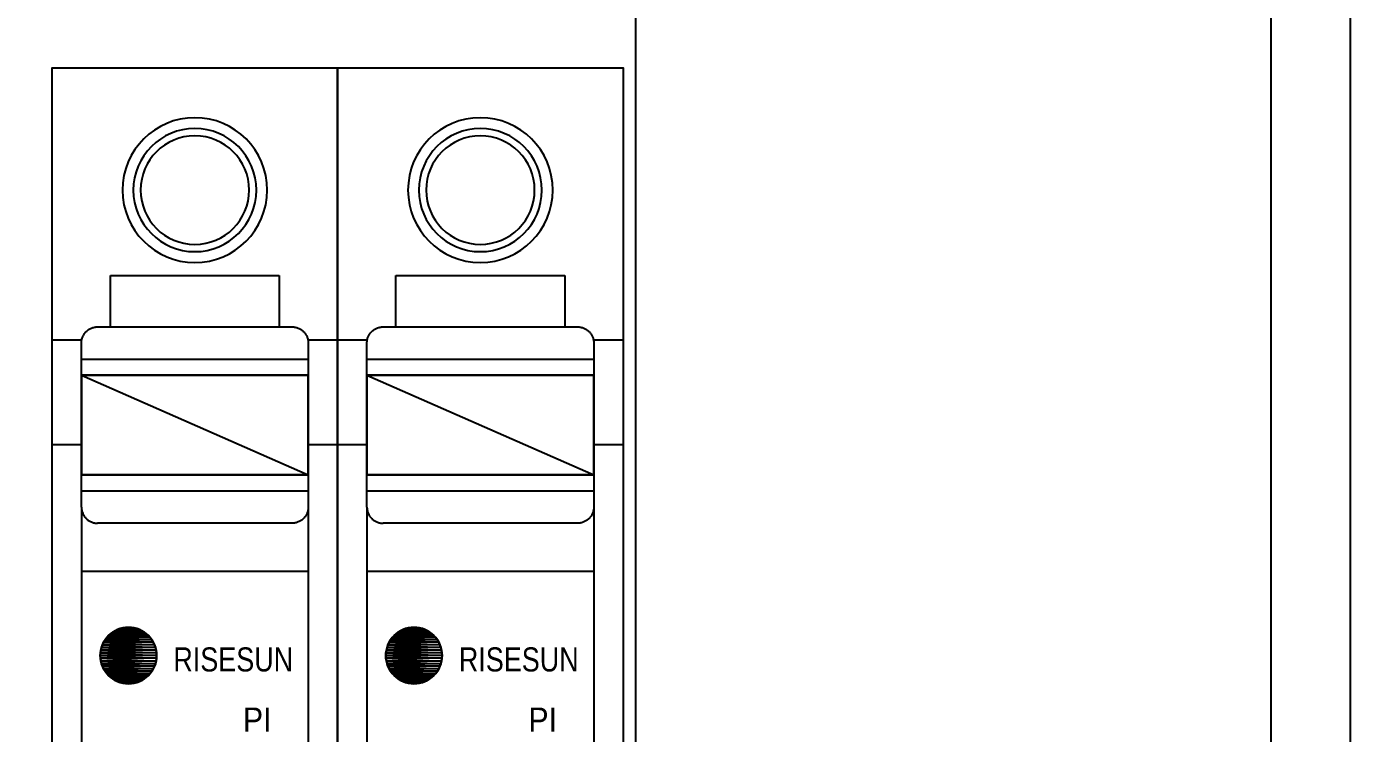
# Model space of a CAD drawing. Header units: millimetres. Extents: x -208796 to -83323, y 30910 to 103951.
# Drawn here: x -100037.1 to -99953.8, y 39873.2 to 39917.7 of the extents above; entities that cross this region are included whole.
import ezdxf

# ---------------------------------------------------------------- set-up
doc = ezdxf.new("R2010")
doc.units = ezdxf.units.MM
doc.header["$LTSCALE"] = 3
doc.linetypes.add('NEW_LINE159', pattern=[0.7, 0.5, -0.2])
doc.layers.add('@.VISIBLE', color=7, linetype='Continuous')
doc.layers.add('DUT', color=7, linetype='Continuous')
doc.styles.add('Arial', font='arial.ttf')

# ---------------------------------------------------------------- blocks, each defined once
blk = doc.blocks.new('*U127')
for points in [[(-8.986, 0), (-8.986, 79.4816), (8.986, 79.4816), (8.986, 0), (-8.986, 0)], [(4.5563, 71.7865), (4.5563, 71.7865), (4.5327, 72.2525), (4.4637, 72.7049), (4.3513, 73.1416), (4.1982, 73.5601), (4.0062, 73.9585), (3.778, 74.3341), (3.5156, 74.6849), (3.2217, 75.0084), (2.898, 75.3026), (2.5473, 75.5649), (2.1716, 75.7931), (1.7734, 75.9849), (1.3547, 76.1382), (0.9182, 76.2504), (0.4657, 76.3194), (0, 76.3428), (0, 76.3428), (-0.466, 76.3194), (-0.9184, 76.2504), (-1.3551, 76.1382), (-1.7736, 75.9849), (-2.172, 75.7931), (-2.5476, 75.5649), (-2.8984, 75.3026), (-3.2218, 75.0084), (-3.516, 74.685), (-3.7783, 74.3342), (-4.0065, 73.9586), (-4.1983, 73.5602), (-4.3516, 73.1417), (-4.4638, 72.705), (-4.5329, 72.2526), (-4.5563, 71.7866), (-4.5563, 71.7866), (-4.5329, 71.3209), (-4.4639, 70.8684), (-4.3517, 70.4319), (-4.1984, 70.0132), (-4.0066, 69.615), (-3.7784, 69.2393), (-3.5161, 68.8886), (-3.2219, 68.5649), (-2.8984, 68.271), (-2.5476, 68.0086), (-2.172, 67.7804), (-1.7736, 67.5884), (-1.3551, 67.4353), (-0.9184, 67.3229), (-0.466, 67.2539), (0, 67.2303), (0, 67.2303), (0.4657, 67.2539), (0.9181, 67.3229), (1.3547, 67.4353), (1.7734, 67.5884), (2.1716, 67.7804), (2.5473, 68.0086), (2.898, 68.2709), (3.2217, 68.5648), (3.5156, 68.8885), (3.778, 69.2392), (4.0062, 69.6149), (4.1982, 70.0131), (4.3513, 70.4318), (4.4637, 70.8683), (4.5327, 71.3208), (4.5563, 71.7865)], [(3.8728, 71.7865), (3.8728, 71.7865), (3.8527, 72.1826), (3.7941, 72.5671), (3.6986, 72.9383), (3.5684, 73.2941), (3.4052, 73.6328), (3.2113, 73.952), (2.9883, 74.2502), (2.7384, 74.5251), (2.4633, 74.7751), (2.1651, 74.998), (1.8458, 75.1921), (1.5074, 75.3551), (1.1515, 75.4854), (0.7804, 75.5808), (0.3958, 75.6395), (0, 75.6594), (0, 75.6594), (-0.3961, 75.6395), (-0.7806, 75.5808), (-1.1518, 75.4854), (-1.5076, 75.3551), (-1.8463, 75.1921), (-2.1655, 74.998), (-2.4637, 74.7751), (-2.7386, 74.5251), (-2.9886, 74.2502), (-3.2115, 73.952), (-3.4056, 73.6328), (-3.5686, 73.2941), (-3.6989, 72.9383), (-3.7943, 72.5671), (-3.8529, 72.1826), (-3.8728, 71.7865), (-3.8728, 71.7865), (-3.8529, 71.3907), (-3.7943, 71.0061), (-3.6989, 70.635), (-3.5686, 70.2791), (-3.4056, 69.9407), (-3.2115, 69.6214), (-2.9886, 69.3232), (-2.7386, 69.0481), (-2.4637, 68.7982), (-2.1655, 68.5752), (-1.8463, 68.3813), (-1.5076, 68.2181), (-1.1518, 68.0879), (-0.7806, 67.9924), (-0.3961, 67.9338), (0, 67.9137), (0, 67.9137), (0.3958, 67.9338), (0.7804, 67.9924), (1.1515, 68.0879), (1.5074, 68.2181), (1.8458, 68.3813), (2.1651, 68.5752), (2.4633, 68.7982), (2.7384, 69.0481), (2.9883, 69.3232), (3.2113, 69.6214), (3.4052, 69.9407), (3.5684, 70.2791), (3.6986, 70.635), (3.7941, 71.0061), (3.8527, 71.3907), (3.8728, 71.7865)], [(3.4172, 71.7865), (3.4172, 71.7865), (3.3995, 72.1361), (3.3476, 72.4754), (3.2633, 72.8029), (3.1486, 73.1168), (3.0046, 73.4156), (2.8335, 73.6973), (2.6368, 73.9604), (2.4163, 74.2029), (2.1736, 74.4236), (1.9105, 74.6202), (1.6286, 74.7914), (1.33, 74.9352), (1.016, 75.0502), (0.6886, 75.1343), (0.3493, 75.1862), (0, 75.2037), (0, 75.2037), (-0.3496, 75.1862), (-0.6889, 75.1343), (-1.0164, 75.0502), (-1.3303, 74.9352), (-1.6291, 74.7914), (-1.9108, 74.6202), (-2.1739, 74.4236), (-2.4164, 74.2029), (-2.6371, 73.9604), (-2.8337, 73.6973), (-3.0049, 73.4156), (-3.1487, 73.1168), (-3.2637, 72.8029), (-3.3478, 72.4754), (-3.3997, 72.1361), (-3.4172, 71.7865), (-3.4172, 71.7865), (-3.3997, 71.4372), (-3.3478, 71.0979), (-3.2637, 70.7705), (-3.1487, 70.4565), (-3.0049, 70.1579), (-2.8337, 69.8761), (-2.6371, 69.613), (-2.4164, 69.3703), (-2.1739, 69.1498), (-1.9108, 68.9531), (-1.6291, 68.782), (-1.3303, 68.638), (-1.0164, 68.5233), (-0.6889, 68.439), (-0.3496, 68.3871), (0, 68.3694), (0, 68.3694), (0.3493, 68.3871), (0.6886, 68.439), (1.016, 68.5233), (1.33, 68.638), (1.6286, 68.782), (1.9105, 68.9531), (2.1736, 69.1498), (2.4163, 69.3703), (2.6368, 69.613), (2.8335, 69.8761), (3.0046, 70.1579), (3.1486, 70.4565), (3.2633, 70.7705), (3.3476, 71.0979), (3.3995, 71.4372), (3.4172, 71.7865)], [(-5.3156, 63.1802), (-5.3156, 66.4202)], [(-5.3156, 66.4202), (5.3157, 66.4202)], [(5.3157, 66.4202), (5.3157, 63.1802)], [(-7.1381, 60.1427), (-7.1381, 62.1677), (-7.1381, 62.1677), (-7.1369, 62.2181), (-7.1333, 62.268), (-7.1273, 62.3175), (-7.1186, 62.3663), (-7.1078, 62.4148), (-7.0945, 62.4624), (-7.079, 62.5093), (-7.0611, 62.5553), (-7.0412, 62.6006), (-7.019, 62.6447), (-6.9947, 62.6879), (-6.9681, 62.7296), (-6.9397, 62.7703), (-6.909, 62.8096), (-6.8764, 62.8475), (-6.8416, 62.8837), (-6.8416, 62.8837), (-6.8054, 62.9185), (-6.7675, 62.9511), (-6.7282, 62.9818), (-6.6875, 63.0102), (-6.6458, 63.0368), (-6.6026, 63.0611), (-6.5585, 63.0833), (-6.5132, 63.1032), (-6.4672, 63.1211), (-6.4203, 63.1366), (-6.3727, 63.1499), (-6.3242, 63.1607), (-6.2754, 63.1694), (-6.2259, 63.1754), (-6.176, 63.179), (-6.1256, 63.1802), (-5.3156, 63.1802), (5.3157, 63.1802), (6.1257, 63.1802), (6.1257, 63.1802), (6.1758, 63.179), (6.2257, 63.1754), (6.2751, 63.1694), (6.324, 63.1607), (6.3722, 63.1499), (6.4199, 63.1366), (6.4668, 63.1211), (6.513, 63.1032), (6.5581, 63.0833), (6.6022, 63.0611), (6.6452, 63.0368), (6.6872, 63.0102), (6.7277, 62.9818), (6.7672, 62.9511), (6.8051, 62.9185), (6.8416, 62.8837), (6.8416, 62.8837), (6.8761, 62.8475), (6.9087, 62.8096), (6.9392, 62.7703), (6.9679, 62.7296), (6.9943, 62.6879), (7.0187, 62.6447), (7.0409, 62.6006), (7.061, 62.5553), (7.0787, 62.5093), (7.0943, 62.4624), (7.1075, 62.4148), (7.1185, 62.3663), (7.1269, 62.3175), (7.1332, 62.268), (7.1368, 62.2181), (7.1382, 62.1677), (7.1382, 60.1427)], [(-8.986, 62.3702), (-7.1177, 62.3702)], [(7.1177, 62.3702), (8.986, 62.3702)], [(-7.1381, 61.1552), (7.1382, 61.1552)], [(-7.1381, 60.1427), (7.1382, 60.1427)], [(-7.1381, 53.8652), (-7.1381, 60.1427)], [(7.1382, 60.1427), (7.1382, 53.8652)], [(-8.986, 55.789), (-7.1177, 55.789)], [(7.1177, 55.789), (8.986, 55.789)], [(-7.1381, 51.8402), (-7.1381, 53.8652)], [(7.1382, 53.8652), (-7.1381, 53.8652)], [(7.1382, 53.8652), (7.1382, 51.8402), (7.1382, 51.8402), (7.1368, 51.7901), (7.1332, 51.7402), (7.1269, 51.6908), (7.1185, 51.6419), (7.1075, 51.5937), (7.0943, 51.546), (7.0787, 51.4991), (7.061, 51.4528), (7.0409, 51.4077), (7.0187, 51.3636), (6.9943, 51.3206), (6.9679, 51.2786), (6.9392, 51.2381), (6.9087, 51.1986), (6.8761, 51.1607), (6.8416, 51.1242), (6.8416, 51.1242), (6.8051, 51.0897), (6.7672, 51.0571), (6.7277, 51.0266), (6.6872, 50.9979), (6.6452, 50.9715), (6.6022, 50.9471), (6.5581, 50.9249), (6.513, 50.9048), (6.4668, 50.8871), (6.4199, 50.8716), (6.3722, 50.8584), (6.324, 50.8474), (6.2751, 50.839), (6.2257, 50.8327), (6.1758, 50.8291), (6.1257, 50.8277), (-6.1256, 50.8277)], [(7.1382, 52.8527), (-7.1381, 52.8527)], [(-7.1381, 51.8402), (-7.1381, 51.8402), (-7.1369, 51.7901), (-7.1333, 51.7402), (-7.1273, 51.6908), (-7.1186, 51.6419), (-7.1078, 51.5937), (-7.0945, 51.546), (-7.079, 51.4991), (-7.0611, 51.4528), (-7.0412, 51.4077), (-7.019, 51.3636), (-6.9947, 51.3206), (-6.9681, 51.2786), (-6.9397, 51.2381), (-6.909, 51.1986), (-6.8764, 51.1607), (-6.8416, 51.1242), (-6.8416, 51.1242), (-6.8054, 51.0897), (-6.7675, 51.0571), (-6.7282, 51.0266), (-6.6875, 50.9979), (-6.6458, 50.9715), (-6.6026, 50.9471), (-6.5585, 50.9249), (-6.5132, 50.9048), (-6.4672, 50.8871), (-6.4203, 50.8716), (-6.3727, 50.8584), (-6.3242, 50.8474), (-6.2754, 50.839), (-6.2259, 50.8327), (-6.176, 50.8291), (-6.1256, 50.8277)], [(-7.1381, 51.8402), (-7.1381, 20.4526)], [(7.1382, 51.8402), (7.1382, 20.4526)], [(7.1382, 47.7902), (-7.1381, 47.7902)]]:
    blk.add_lwpolyline(points)
at = {"color": 144}
for points in [[(-7.1381, 60.1427), (7.1382, 60.1427)], [(-7.1381, 60.1427), (-7.1381, 60.1427)], [(-7.1381, 60.1427), (7.1382, 53.8652)], [(7.1382, 53.8652), (-7.1381, 53.8652), (-7.1381, 60.1427)], [(-7.1381, 60.1427), (7.1382, 53.8652)], [(7.1382, 53.8652), (7.1382, 60.1427), (-7.1381, 60.1427)], [(-7.1381, 60.1427), (7.1382, 60.1427)], [(-7.1381, 60.1427), (-7.1381, 53.8652)], [(7.1382, 60.1427), (7.1382, 53.8652)], [(-7.1381, 53.8652), (7.1382, 53.8652)], [(-7.1381, 53.8652), (-7.1381, 53.8652)], [(-7.1381, 53.8652), (7.1382, 53.8652)]]:
    blk.add_lwpolyline(points, dxfattribs=at)
at = {"color": 251, "linetype": 'NEW_LINE159'}
blk.add_lwpolyline([(-2.4074, 42.502), (-2.4074, 42.502), (-2.4166, 42.6833), (-2.4435, 42.8593), (-2.4872, 43.0291), (-2.5467, 43.1918), (-2.6215, 43.3468), (-2.7102, 43.4929), (-2.8123, 43.6293), (-2.9265, 43.755), (-3.0524, 43.8695), (-3.1888, 43.9714), (-3.3349, 44.0603), (-3.4897, 44.1348), (-3.6526, 44.1944), (-3.8223, 44.238), (-3.9983, 44.2649), (-4.1793, 44.2739), (-4.1793, 44.2739), (-4.3606, 44.2649), (-4.5366, 44.238), (-4.7064, 44.1944), (-4.8691, 44.1348), (-5.0241, 44.0603), (-5.1701, 43.9714), (-5.3065, 43.8695), (-5.4322, 43.755), (-5.5467, 43.6293), (-5.6486, 43.4929), (-5.7375, 43.3468), (-5.812, 43.1918), (-5.8716, 43.0291), (-5.9152, 42.8593), (-5.9421, 42.6833), (-5.9511, 42.502), (-5.9511, 42.502), (-5.9422, 42.321), (-5.9153, 42.145), (-5.8717, 41.9753), (-5.8121, 41.8124), (-5.7376, 41.6576), (-5.6487, 41.5115), (-5.5468, 41.3751), (-5.4323, 41.2492), (-5.3066, 41.135), (-5.1702, 41.0329), (-5.0241, 40.9442), (-4.8691, 40.8694), (-4.7064, 40.8099), (-4.5366, 40.7662), (-4.3606, 40.7393), (-4.1793, 40.7301), (-4.1793, 40.7301), (-3.9983, 40.7393), (-3.8223, 40.7662), (-3.6526, 40.8099), (-3.4897, 40.8694), (-3.3349, 40.9442), (-3.1888, 41.0329), (-3.0524, 41.135), (-2.9265, 41.2492), (-2.8123, 41.3751), (-2.7102, 41.5115), (-2.6215, 41.6576), (-2.5467, 41.8124), (-2.4872, 41.9753), (-2.4435, 42.145), (-2.4166, 42.321), (-2.4074, 42.502)], dxfattribs=at)
at = {"color": 251}
for points in [[(-3.5012, 44.139), (-4.8573, 44.139), (-4.6936, 44.1975)], [(-4.6936, 44.1975), (-4.8573, 44.139)], [(-3.6649, 44.1975), (-4.6936, 44.1975), (-4.5249, 44.2398)], [(-4.5249, 44.2398), (-4.6936, 44.1975)], [(-4.6936, 44.1975), (-3.5012, 44.139)], [(-4.6936, 44.1975), (-3.5012, 44.139)], [(-3.5012, 44.139), (-3.6649, 44.1975), (-4.6936, 44.1975)], [(-3.8336, 44.2398), (-4.5249, 44.2398), (-4.3529, 44.2653)], [(-4.3529, 44.2653), (-4.5249, 44.2398)], [(-4.5249, 44.2398), (-3.6649, 44.1975)], [(-4.5249, 44.2398), (-3.6649, 44.1975)], [(-3.6649, 44.1975), (-3.8336, 44.2398), (-4.5249, 44.2398)], [(-4.0056, 44.2653), (-4.3529, 44.2653), (-4.1793, 44.2739)], [(-4.1793, 44.2739), (-4.3529, 44.2653)], [(-4.3529, 44.2653), (-3.8336, 44.2398)], [(-4.3529, 44.2653), (-3.8336, 44.2398)], [(-3.8336, 44.2398), (-4.0056, 44.2653), (-4.3529, 44.2653)], [(-4.1793, 44.2739), (-4.0056, 44.2653)], [(-4.0056, 44.2653), (-4.1793, 44.2739)], [(-4.0056, 44.2653), (-3.8336, 44.2398)], [(-3.8336, 44.2398), (-3.6649, 44.1975)], [(-3.6649, 44.1975), (-3.5012, 44.139)], [(-2.6166, 43.3372), (-5.7419, 43.3372), (-5.6525, 43.4864)], [(-5.6525, 43.4864), (-5.7419, 43.3372)], [(-2.706, 43.4864), (-5.6525, 43.4864), (-5.5489, 43.6261)], [(-5.5489, 43.6261), (-5.6525, 43.4864)], [(-5.6525, 43.4864), (-2.6166, 43.3372)], [(-5.6525, 43.4864), (-2.6166, 43.3372)], [(-2.6166, 43.3372), (-2.706, 43.4864), (-5.6525, 43.4864)], [(-2.8096, 43.6261), (-5.5489, 43.6261), (-5.4322, 43.7549)], [(-5.4322, 43.7549), (-5.5489, 43.6261)], [(-5.5489, 43.6261), (-2.706, 43.4864)], [(-5.5489, 43.6261), (-2.706, 43.4864)], [(-2.706, 43.4864), (-2.8096, 43.6261), (-5.5489, 43.6261)], [(-2.9264, 43.7549), (-5.4322, 43.7549), (-5.3033, 43.8716)], [(-5.3033, 43.8716), (-5.4322, 43.7549)], [(-5.4322, 43.7549), (-2.8096, 43.6261)], [(-5.4322, 43.7549), (-2.8096, 43.6261)], [(-2.8096, 43.6261), (-2.9264, 43.7549), (-5.4322, 43.7549)], [(-3.0552, 43.8716), (-5.3033, 43.8716), (-5.1637, 43.9753)], [(-5.1637, 43.9753), (-5.3033, 43.8716)], [(-5.3033, 43.8716), (-2.9264, 43.7549)], [(-5.3033, 43.8716), (-2.9264, 43.7549)], [(-2.9264, 43.7549), (-3.0552, 43.8716), (-5.3033, 43.8716)], [(-3.1948, 43.9753), (-5.1637, 43.9753), (-5.0145, 44.0646)], [(-5.0145, 44.0646), (-5.1637, 43.9753)], [(-5.1637, 43.9753), (-3.0552, 43.8716)], [(-5.1637, 43.9753), (-3.0552, 43.8716)], [(-3.0552, 43.8716), (-3.1948, 43.9753), (-5.1637, 43.9753)], [(-3.344, 44.0646), (-5.0145, 44.0646), (-4.8573, 44.139)], [(-4.8573, 44.139), (-5.0145, 44.0646)], [(-5.0145, 44.0646), (-3.1948, 43.9753)], [(-5.0145, 44.0646), (-3.1948, 43.9753)], [(-3.1948, 43.9753), (-3.344, 44.0646), (-5.0145, 44.0646)], [(-4.8573, 44.139), (-3.344, 44.0646)], [(-4.8573, 44.139), (-3.344, 44.0646)], [(-3.344, 44.0646), (-3.5012, 44.139), (-4.8573, 44.139)], [(-3.5012, 44.139), (-3.344, 44.0646)], [(-3.344, 44.0646), (-3.1948, 43.9753)], [(-3.1948, 43.9753), (-3.0552, 43.8716)], [(-3.0552, 43.8716), (-2.9264, 43.7549)], [(-2.9264, 43.7549), (-2.8096, 43.6261)], [(-2.8096, 43.6261), (-2.706, 43.4864)], [(-2.706, 43.4864), (-2.6166, 43.3372)], [(-2.4074, 42.502), (-5.9511, 42.502), (-5.9426, 42.6756)], [(-5.9426, 42.6756), (-5.9511, 42.502)], [(-2.4159, 42.6756), (-5.9426, 42.6756), (-5.9171, 42.8476)], [(-5.9171, 42.8476), (-5.9426, 42.6756)], [(-5.9426, 42.6756), (-2.4074, 42.502)], [(-5.9426, 42.6756), (-2.4074, 42.502)], [(-2.4074, 42.502), (-2.4159, 42.6756), (-5.9426, 42.6756)], [(-2.4414, 42.8476), (-5.9171, 42.8476), (-5.8748, 43.0163)], [(-5.8748, 43.0163), (-5.9171, 42.8476)], [(-5.9171, 42.8476), (-2.4159, 42.6756)], [(-5.9171, 42.8476), (-2.4159, 42.6756)], [(-2.4159, 42.6756), (-2.4414, 42.8476), (-5.9171, 42.8476)], [(-2.4837, 43.0163), (-5.8748, 43.0163), (-5.8163, 43.1801)], [(-5.8163, 43.1801), (-5.8748, 43.0163)], [(-5.8748, 43.0163), (-2.4414, 42.8476)], [(-5.8748, 43.0163), (-2.4414, 42.8476)], [(-2.4414, 42.8476), (-2.4837, 43.0163), (-5.8748, 43.0163)], [(-2.5423, 43.1801), (-5.8163, 43.1801), (-5.7419, 43.3372)], [(-5.7419, 43.3372), (-5.8163, 43.1801)], [(-5.8163, 43.1801), (-2.4837, 43.0163)], [(-5.8163, 43.1801), (-2.4837, 43.0163)], [(-2.4837, 43.0163), (-2.5423, 43.1801), (-5.8163, 43.1801)], [(-5.7419, 43.3372), (-2.5423, 43.1801)], [(-5.7419, 43.3372), (-2.5423, 43.1801)], [(-2.5423, 43.1801), (-2.6166, 43.3372), (-5.7419, 43.3372)], [(-2.6166, 43.3372), (-2.5423, 43.1801)], [(-2.5423, 43.1801), (-2.4837, 43.0163)], [(-2.4837, 43.0163), (-2.4414, 42.8476)], [(-2.4414, 42.8476), (-2.4159, 42.6756)], [(-2.4159, 42.6756), (-2.4074, 42.502)], [(-5.9511, 42.502), (-2.4159, 42.3283)], [(-2.4159, 42.3283), (-5.9426, 42.3283), (-5.9511, 42.502)], [(-5.9511, 42.502), (-2.4159, 42.3283)], [(-2.4159, 42.3283), (-2.4074, 42.502), (-5.9511, 42.502)], [(-5.9511, 42.502), (-5.9426, 42.3283)], [(-5.9426, 42.3283), (-2.4414, 42.1563)], [(-2.4414, 42.1563), (-5.9171, 42.1563), (-5.9426, 42.3283)], [(-5.9426, 42.3283), (-2.4414, 42.1563)], [(-2.4414, 42.1563), (-2.4159, 42.3283), (-5.9426, 42.3283)], [(-5.9426, 42.3283), (-5.9171, 42.1563)], [(-5.9171, 42.1563), (-2.4837, 41.9876)], [(-2.4837, 41.9876), (-5.8748, 41.9876), (-5.9171, 42.1563)], [(-5.9171, 42.1563), (-2.4837, 41.9876)], [(-2.4837, 41.9876), (-2.4414, 42.1563), (-5.9171, 42.1563)], [(-5.9171, 42.1563), (-5.8748, 41.9876)], [(-5.8748, 41.9876), (-2.5423, 41.8239)], [(-2.5423, 41.8239), (-5.8163, 41.8239), (-5.8748, 41.9876)], [(-5.8748, 41.9876), (-2.5423, 41.8239)], [(-2.5423, 41.8239), (-2.4837, 41.9876), (-5.8748, 41.9876)], [(-5.8748, 41.9876), (-5.8163, 41.8239)], [(-5.8163, 41.8239), (-2.6166, 41.6667)], [(-2.6166, 41.6667), (-5.7419, 41.6667), (-5.8163, 41.8239)], [(-5.8163, 41.8239), (-2.6166, 41.6667)], [(-2.6166, 41.6667), (-2.5423, 41.8239), (-5.8163, 41.8239)], [(-5.8163, 41.8239), (-5.7419, 41.6667)], [(-2.5423, 41.8239), (-2.6166, 41.6667)], [(-2.4837, 41.9876), (-2.5423, 41.8239)], [(-2.4414, 42.1563), (-2.4837, 41.9876)], [(-2.4159, 42.3283), (-2.4414, 42.1563)], [(-2.4074, 42.502), (-2.4159, 42.3283)], [(-5.7419, 41.6667), (-2.706, 41.5176)], [(-2.706, 41.5176), (-5.6525, 41.5176), (-5.7419, 41.6667)], [(-5.7419, 41.6667), (-2.706, 41.5176)], [(-2.706, 41.5176), (-2.6166, 41.6667), (-5.7419, 41.6667)], [(-5.7419, 41.6667), (-5.6525, 41.5176)], [(-5.6525, 41.5176), (-2.8096, 41.3779)], [(-2.8096, 41.3779), (-5.5489, 41.3779), (-5.6525, 41.5176)], [(-5.6525, 41.5176), (-2.8096, 41.3779)], [(-2.8096, 41.3779), (-2.706, 41.5176), (-5.6525, 41.5176)], [(-5.6525, 41.5176), (-5.5489, 41.3779)], [(-5.5489, 41.3779), (-2.9264, 41.2491)], [(-2.9264, 41.2491), (-5.4322, 41.2491), (-5.5489, 41.3779)], [(-5.5489, 41.3779), (-2.9264, 41.2491)], [(-2.9264, 41.2491), (-2.8096, 41.3779), (-5.5489, 41.3779)], [(-5.5489, 41.3779), (-5.4322, 41.2491)], [(-5.4322, 41.2491), (-3.0552, 41.1323)], [(-3.0552, 41.1323), (-5.3033, 41.1323), (-5.4322, 41.2491)], [(-5.4322, 41.2491), (-3.0552, 41.1323)], [(-3.0552, 41.1323), (-2.9264, 41.2491), (-5.4322, 41.2491)], [(-5.4322, 41.2491), (-5.3033, 41.1323)], [(-5.3033, 41.1323), (-3.1948, 41.0287)], [(-3.1948, 41.0287), (-5.1637, 41.0287), (-5.3033, 41.1323)], [(-5.3033, 41.1323), (-3.1948, 41.0287)], [(-3.1948, 41.0287), (-3.0552, 41.1323), (-5.3033, 41.1323)], [(-5.3033, 41.1323), (-5.1637, 41.0287)], [(-5.1637, 41.0287), (-3.344, 40.9393)], [(-3.344, 40.9393), (-5.0145, 40.9393), (-5.1637, 41.0287)], [(-5.1637, 41.0287), (-3.344, 40.9393)], [(-3.344, 40.9393), (-3.1948, 41.0287), (-5.1637, 41.0287)], [(-5.1637, 41.0287), (-5.0145, 40.9393)], [(-5.0145, 40.9393), (-3.5012, 40.865)], [(-3.5012, 40.865), (-4.8573, 40.865), (-5.0145, 40.9393)], [(-5.0145, 40.9393), (-3.5012, 40.865)], [(-3.5012, 40.865), (-3.344, 40.9393), (-5.0145, 40.9393)], [(-5.0145, 40.9393), (-4.8573, 40.865)], [(-4.8573, 40.865), (-3.6649, 40.8064)], [(-3.6649, 40.8064), (-4.6936, 40.8064), (-4.8573, 40.865)], [(-4.8573, 40.865), (-3.6649, 40.8064)], [(-3.6649, 40.8064), (-3.5012, 40.865), (-4.8573, 40.865)], [(-4.8573, 40.865), (-4.6936, 40.8064)], [(-3.5012, 40.865), (-3.6649, 40.8064)], [(-3.344, 40.9393), (-3.5012, 40.865)], [(-3.1948, 41.0287), (-3.344, 40.9393)], [(-3.0552, 41.1323), (-3.1948, 41.0287)], [(-2.9264, 41.2491), (-3.0552, 41.1323)], [(-2.8096, 41.3779), (-2.9264, 41.2491)], [(-2.706, 41.5176), (-2.8096, 41.3779)], [(-2.6166, 41.6667), (-2.706, 41.5176)], [(-4.6936, 40.8064), (-3.8336, 40.7641)], [(-3.8336, 40.7641), (-4.5249, 40.7641), (-4.6936, 40.8064)], [(-4.6936, 40.8064), (-3.8336, 40.7641)], [(-3.8336, 40.7641), (-3.6649, 40.8064), (-4.6936, 40.8064)], [(-4.6936, 40.8064), (-4.5249, 40.7641)], [(-4.5249, 40.7641), (-4.0056, 40.7386)], [(-4.0056, 40.7386), (-4.3529, 40.7386), (-4.5249, 40.7641)], [(-4.5249, 40.7641), (-4.0056, 40.7386)], [(-4.0056, 40.7386), (-3.8336, 40.7641), (-4.5249, 40.7641)], [(-4.5249, 40.7641), (-4.3529, 40.7386)], [(-4.3529, 40.7386), (-4.1793, 40.7301)], [(-4.1793, 40.7301), (-4.0056, 40.7386), (-4.3529, 40.7386)], [(-4.1793, 40.7301), (-4.3529, 40.7386)], [(-4.0056, 40.7386), (-4.1793, 40.7301)], [(-3.8336, 40.7641), (-4.0056, 40.7386)], [(-3.6649, 40.8064), (-3.8336, 40.7641)]]:
    blk.add_lwpolyline(points, dxfattribs=at)
at = {"layer": 'DUT', "color": 251, "style": 'Arial', "oblique": -0.000002}
for s, width, p in [('RISESUN', 0.8, (-1.354, 41.497)), ('PI', 0.9, (3.0245, 37.7098))]:
    blk.add_text(s, height=1.51855, dxfattribs=dict(at, width=width)).set_placement(p)
blk = doc.blocks.new('*U126')
for points in [[(-8.986, 0), (-8.986, 79.4816), (8.986, 79.4816), (8.986, 0), (-8.986, 0)], [(4.5563, 71.7865), (4.5563, 71.7865), (4.5327, 72.2525), (4.4637, 72.7049), (4.3513, 73.1416), (4.1982, 73.5601), (4.0062, 73.9585), (3.778, 74.3341), (3.5156, 74.6849), (3.2217, 75.0084), (2.898, 75.3026), (2.5473, 75.5649), (2.1716, 75.7931), (1.7734, 75.9849), (1.3547, 76.1382), (0.9182, 76.2504), (0.4657, 76.3194), (0, 76.3428), (0, 76.3428), (-0.466, 76.3194), (-0.9184, 76.2504), (-1.3551, 76.1382), (-1.7736, 75.9849), (-2.172, 75.7931), (-2.5476, 75.5649), (-2.8984, 75.3026), (-3.2218, 75.0084), (-3.516, 74.685), (-3.7783, 74.3342), (-4.0065, 73.9586), (-4.1983, 73.5602), (-4.3516, 73.1417), (-4.4638, 72.705), (-4.5329, 72.2526), (-4.5563, 71.7866), (-4.5563, 71.7866), (-4.5329, 71.3209), (-4.4639, 70.8684), (-4.3517, 70.4319), (-4.1984, 70.0132), (-4.0066, 69.615), (-3.7784, 69.2393), (-3.5161, 68.8886), (-3.2219, 68.5649), (-2.8984, 68.271), (-2.5476, 68.0086), (-2.172, 67.7804), (-1.7736, 67.5884), (-1.3551, 67.4353), (-0.9184, 67.3229), (-0.466, 67.2539), (0, 67.2303), (0, 67.2303), (0.4657, 67.2539), (0.9181, 67.3229), (1.3547, 67.4353), (1.7734, 67.5884), (2.1716, 67.7804), (2.5473, 68.0086), (2.898, 68.2709), (3.2217, 68.5648), (3.5156, 68.8885), (3.778, 69.2392), (4.0062, 69.6149), (4.1982, 70.0131), (4.3513, 70.4318), (4.4637, 70.8683), (4.5327, 71.3208), (4.5563, 71.7865)], [(3.8728, 71.7865), (3.8728, 71.7865), (3.8527, 72.1826), (3.7941, 72.5671), (3.6986, 72.9383), (3.5684, 73.2941), (3.4052, 73.6328), (3.2113, 73.952), (2.9883, 74.2502), (2.7384, 74.5251), (2.4633, 74.7751), (2.1651, 74.998), (1.8458, 75.1921), (1.5074, 75.3551), (1.1515, 75.4854), (0.7804, 75.5808), (0.3958, 75.6395), (0, 75.6594), (0, 75.6594), (-0.3961, 75.6395), (-0.7806, 75.5808), (-1.1518, 75.4854), (-1.5076, 75.3551), (-1.8463, 75.1921), (-2.1655, 74.998), (-2.4637, 74.7751), (-2.7386, 74.5251), (-2.9886, 74.2502), (-3.2115, 73.952), (-3.4056, 73.6328), (-3.5686, 73.2941), (-3.6989, 72.9383), (-3.7943, 72.5671), (-3.8529, 72.1826), (-3.8728, 71.7865), (-3.8728, 71.7865), (-3.8529, 71.3907), (-3.7943, 71.0061), (-3.6989, 70.635), (-3.5686, 70.2791), (-3.4056, 69.9407), (-3.2115, 69.6214), (-2.9886, 69.3232), (-2.7386, 69.0481), (-2.4637, 68.7982), (-2.1655, 68.5752), (-1.8463, 68.3813), (-1.5076, 68.2181), (-1.1518, 68.0879), (-0.7806, 67.9924), (-0.3961, 67.9338), (0, 67.9137), (0, 67.9137), (0.3958, 67.9338), (0.7804, 67.9924), (1.1515, 68.0879), (1.5074, 68.2181), (1.8458, 68.3813), (2.1651, 68.5752), (2.4633, 68.7982), (2.7384, 69.0481), (2.9883, 69.3232), (3.2113, 69.6214), (3.4052, 69.9407), (3.5684, 70.2791), (3.6986, 70.635), (3.7941, 71.0061), (3.8527, 71.3907), (3.8728, 71.7865)], [(3.4172, 71.7865), (3.4172, 71.7865), (3.3995, 72.1361), (3.3476, 72.4754), (3.2633, 72.8029), (3.1486, 73.1168), (3.0046, 73.4156), (2.8335, 73.6973), (2.6368, 73.9604), (2.4163, 74.2029), (2.1736, 74.4236), (1.9105, 74.6202), (1.6286, 74.7914), (1.33, 74.9352), (1.016, 75.0502), (0.6886, 75.1343), (0.3493, 75.1862), (0, 75.2037), (0, 75.2037), (-0.3496, 75.1862), (-0.6889, 75.1343), (-1.0164, 75.0502), (-1.3303, 74.9352), (-1.6291, 74.7914), (-1.9108, 74.6202), (-2.1739, 74.4236), (-2.4164, 74.2029), (-2.6371, 73.9604), (-2.8337, 73.6973), (-3.0049, 73.4156), (-3.1487, 73.1168), (-3.2637, 72.8029), (-3.3478, 72.4754), (-3.3997, 72.1361), (-3.4172, 71.7865), (-3.4172, 71.7865), (-3.3997, 71.4372), (-3.3478, 71.0979), (-3.2637, 70.7705), (-3.1487, 70.4565), (-3.0049, 70.1579), (-2.8337, 69.8761), (-2.6371, 69.613), (-2.4164, 69.3703), (-2.1739, 69.1498), (-1.9108, 68.9531), (-1.6291, 68.782), (-1.3303, 68.638), (-1.0164, 68.5233), (-0.6889, 68.439), (-0.3496, 68.3871), (0, 68.3694), (0, 68.3694), (0.3493, 68.3871), (0.6886, 68.439), (1.016, 68.5233), (1.33, 68.638), (1.6286, 68.782), (1.9105, 68.9531), (2.1736, 69.1498), (2.4163, 69.3703), (2.6368, 69.613), (2.8335, 69.8761), (3.0046, 70.1579), (3.1486, 70.4565), (3.2633, 70.7705), (3.3476, 71.0979), (3.3995, 71.4372), (3.4172, 71.7865)], [(-5.3156, 63.1802), (-5.3156, 66.4202)], [(-5.3156, 66.4202), (5.3157, 66.4202)], [(5.3157, 66.4202), (5.3157, 63.1802)], [(-7.1381, 60.1427), (-7.1381, 62.1677), (-7.1381, 62.1677), (-7.1369, 62.2181), (-7.1333, 62.268), (-7.1273, 62.3175), (-7.1186, 62.3663), (-7.1078, 62.4148), (-7.0945, 62.4624), (-7.079, 62.5093), (-7.0611, 62.5553), (-7.0412, 62.6006), (-7.019, 62.6447), (-6.9947, 62.6879), (-6.9681, 62.7296), (-6.9397, 62.7703), (-6.909, 62.8096), (-6.8764, 62.8475), (-6.8416, 62.8837), (-6.8416, 62.8837), (-6.8054, 62.9185), (-6.7675, 62.9511), (-6.7282, 62.9818), (-6.6875, 63.0102), (-6.6458, 63.0368), (-6.6026, 63.0611), (-6.5585, 63.0833), (-6.5132, 63.1032), (-6.4672, 63.1211), (-6.4203, 63.1366), (-6.3727, 63.1499), (-6.3242, 63.1607), (-6.2754, 63.1694), (-6.2259, 63.1754), (-6.176, 63.179), (-6.1256, 63.1802), (-5.3156, 63.1802), (5.3157, 63.1802), (6.1257, 63.1802), (6.1257, 63.1802), (6.1758, 63.179), (6.2257, 63.1754), (6.2751, 63.1694), (6.324, 63.1607), (6.3722, 63.1499), (6.4199, 63.1366), (6.4668, 63.1211), (6.513, 63.1032), (6.5581, 63.0833), (6.6022, 63.0611), (6.6452, 63.0368), (6.6872, 63.0102), (6.7277, 62.9818), (6.7672, 62.9511), (6.8051, 62.9185), (6.8416, 62.8837), (6.8416, 62.8837), (6.8761, 62.8475), (6.9087, 62.8096), (6.9392, 62.7703), (6.9679, 62.7296), (6.9943, 62.6879), (7.0187, 62.6447), (7.0409, 62.6006), (7.061, 62.5553), (7.0787, 62.5093), (7.0943, 62.4624), (7.1075, 62.4148), (7.1185, 62.3663), (7.1269, 62.3175), (7.1332, 62.268), (7.1368, 62.2181), (7.1382, 62.1677), (7.1382, 60.1427)], [(-8.986, 62.3702), (-7.1177, 62.3702)], [(7.1177, 62.3702), (8.986, 62.3702)], [(-7.1381, 61.1552), (7.1382, 61.1552)], [(-7.1381, 60.1427), (7.1382, 60.1427)], [(-7.1381, 53.8652), (-7.1381, 60.1427)], [(7.1382, 60.1427), (7.1382, 53.8652)], [(-8.986, 55.789), (-7.1177, 55.789)], [(7.1177, 55.789), (8.986, 55.789)], [(-7.1381, 51.8402), (-7.1381, 53.8652)], [(7.1382, 53.8652), (-7.1381, 53.8652)], [(7.1382, 53.8652), (7.1382, 51.8402), (7.1382, 51.8402), (7.1368, 51.7901), (7.1332, 51.7402), (7.1269, 51.6908), (7.1185, 51.6419), (7.1075, 51.5937), (7.0943, 51.546), (7.0787, 51.4991), (7.061, 51.4528), (7.0409, 51.4077), (7.0187, 51.3636), (6.9943, 51.3206), (6.9679, 51.2786), (6.9392, 51.2381), (6.9087, 51.1986), (6.8761, 51.1607), (6.8416, 51.1242), (6.8416, 51.1242), (6.8051, 51.0897), (6.7672, 51.0571), (6.7277, 51.0266), (6.6872, 50.9979), (6.6452, 50.9715), (6.6022, 50.9471), (6.5581, 50.9249), (6.513, 50.9048), (6.4668, 50.8871), (6.4199, 50.8716), (6.3722, 50.8584), (6.324, 50.8474), (6.2751, 50.839), (6.2257, 50.8327), (6.1758, 50.8291), (6.1257, 50.8277), (-6.1256, 50.8277)], [(7.1382, 52.8527), (-7.1381, 52.8527)], [(-7.1381, 51.8402), (-7.1381, 51.8402), (-7.1369, 51.7901), (-7.1333, 51.7402), (-7.1273, 51.6908), (-7.1186, 51.6419), (-7.1078, 51.5937), (-7.0945, 51.546), (-7.079, 51.4991), (-7.0611, 51.4528), (-7.0412, 51.4077), (-7.019, 51.3636), (-6.9947, 51.3206), (-6.9681, 51.2786), (-6.9397, 51.2381), (-6.909, 51.1986), (-6.8764, 51.1607), (-6.8416, 51.1242), (-6.8416, 51.1242), (-6.8054, 51.0897), (-6.7675, 51.0571), (-6.7282, 51.0266), (-6.6875, 50.9979), (-6.6458, 50.9715), (-6.6026, 50.9471), (-6.5585, 50.9249), (-6.5132, 50.9048), (-6.4672, 50.8871), (-6.4203, 50.8716), (-6.3727, 50.8584), (-6.3242, 50.8474), (-6.2754, 50.839), (-6.2259, 50.8327), (-6.176, 50.8291), (-6.1256, 50.8277)], [(-7.1381, 51.8402), (-7.1381, 20.4526)], [(7.1382, 51.8402), (7.1382, 20.4526)], [(7.1382, 47.7902), (-7.1381, 47.7902)]]:
    blk.add_lwpolyline(points)
at = {"color": 144}
for points in [[(-7.1381, 60.1427), (7.1382, 60.1427)], [(-7.1381, 60.1427), (-7.1381, 60.1427)], [(-7.1381, 60.1427), (7.1382, 53.8652)], [(7.1382, 53.8652), (-7.1381, 53.8652), (-7.1381, 60.1427)], [(-7.1381, 60.1427), (7.1382, 53.8652)], [(7.1382, 53.8652), (7.1382, 60.1427), (-7.1381, 60.1427)], [(-7.1381, 60.1427), (7.1382, 60.1427)], [(-7.1381, 60.1427), (-7.1381, 53.8652)], [(7.1382, 60.1427), (7.1382, 53.8652)], [(-7.1381, 53.8652), (7.1382, 53.8652)], [(-7.1381, 53.8652), (-7.1381, 53.8652)], [(-7.1381, 53.8652), (7.1382, 53.8652)]]:
    blk.add_lwpolyline(points, dxfattribs=at)
at = {"color": 251, "linetype": 'NEW_LINE159'}
blk.add_lwpolyline([(-2.4074, 42.502), (-2.4074, 42.502), (-2.4166, 42.6833), (-2.4435, 42.8593), (-2.4872, 43.0291), (-2.5467, 43.1918), (-2.6215, 43.3468), (-2.7102, 43.4929), (-2.8123, 43.6293), (-2.9265, 43.755), (-3.0524, 43.8695), (-3.1888, 43.9714), (-3.3349, 44.0603), (-3.4897, 44.1348), (-3.6526, 44.1944), (-3.8223, 44.238), (-3.9983, 44.2649), (-4.1793, 44.2739), (-4.1793, 44.2739), (-4.3606, 44.2649), (-4.5366, 44.238), (-4.7064, 44.1944), (-4.8691, 44.1348), (-5.0241, 44.0603), (-5.1701, 43.9714), (-5.3065, 43.8695), (-5.4322, 43.755), (-5.5467, 43.6293), (-5.6486, 43.4929), (-5.7375, 43.3468), (-5.812, 43.1918), (-5.8716, 43.0291), (-5.9152, 42.8593), (-5.9421, 42.6833), (-5.9511, 42.502), (-5.9511, 42.502), (-5.9422, 42.321), (-5.9153, 42.145), (-5.8717, 41.9753), (-5.8121, 41.8124), (-5.7376, 41.6576), (-5.6487, 41.5115), (-5.5468, 41.3751), (-5.4323, 41.2492), (-5.3066, 41.135), (-5.1702, 41.0329), (-5.0241, 40.9442), (-4.8691, 40.8694), (-4.7064, 40.8099), (-4.5366, 40.7662), (-4.3606, 40.7393), (-4.1793, 40.7301), (-4.1793, 40.7301), (-3.9983, 40.7393), (-3.8223, 40.7662), (-3.6526, 40.8099), (-3.4897, 40.8694), (-3.3349, 40.9442), (-3.1888, 41.0329), (-3.0524, 41.135), (-2.9265, 41.2492), (-2.8123, 41.3751), (-2.7102, 41.5115), (-2.6215, 41.6576), (-2.5467, 41.8124), (-2.4872, 41.9753), (-2.4435, 42.145), (-2.4166, 42.321), (-2.4074, 42.502)], dxfattribs=at)
at = {"color": 251}
for points in [[(-3.5012, 44.139), (-4.8573, 44.139), (-4.6936, 44.1975)], [(-4.6936, 44.1975), (-4.8573, 44.139)], [(-3.6649, 44.1975), (-4.6936, 44.1975), (-4.5249, 44.2398)], [(-4.5249, 44.2398), (-4.6936, 44.1975)], [(-4.6936, 44.1975), (-3.5012, 44.139)], [(-4.6936, 44.1975), (-3.5012, 44.139)], [(-3.5012, 44.139), (-3.6649, 44.1975), (-4.6936, 44.1975)], [(-3.8336, 44.2398), (-4.5249, 44.2398), (-4.3529, 44.2653)], [(-4.3529, 44.2653), (-4.5249, 44.2398)], [(-4.5249, 44.2398), (-3.6649, 44.1975)], [(-4.5249, 44.2398), (-3.6649, 44.1975)], [(-3.6649, 44.1975), (-3.8336, 44.2398), (-4.5249, 44.2398)], [(-4.0056, 44.2653), (-4.3529, 44.2653), (-4.1793, 44.2739)], [(-4.1793, 44.2739), (-4.3529, 44.2653)], [(-4.3529, 44.2653), (-3.8336, 44.2398)], [(-4.3529, 44.2653), (-3.8336, 44.2398)], [(-3.8336, 44.2398), (-4.0056, 44.2653), (-4.3529, 44.2653)], [(-4.1793, 44.2739), (-4.0056, 44.2653)], [(-4.0056, 44.2653), (-4.1793, 44.2739)], [(-4.0056, 44.2653), (-3.8336, 44.2398)], [(-3.8336, 44.2398), (-3.6649, 44.1975)], [(-3.6649, 44.1975), (-3.5012, 44.139)], [(-2.6166, 43.3372), (-5.7419, 43.3372), (-5.6525, 43.4864)], [(-5.6525, 43.4864), (-5.7419, 43.3372)], [(-2.706, 43.4864), (-5.6525, 43.4864), (-5.5489, 43.6261)], [(-5.5489, 43.6261), (-5.6525, 43.4864)], [(-5.6525, 43.4864), (-2.6166, 43.3372)], [(-5.6525, 43.4864), (-2.6166, 43.3372)], [(-2.6166, 43.3372), (-2.706, 43.4864), (-5.6525, 43.4864)], [(-2.8096, 43.6261), (-5.5489, 43.6261), (-5.4322, 43.7549)], [(-5.4322, 43.7549), (-5.5489, 43.6261)], [(-5.5489, 43.6261), (-2.706, 43.4864)], [(-5.5489, 43.6261), (-2.706, 43.4864)], [(-2.706, 43.4864), (-2.8096, 43.6261), (-5.5489, 43.6261)], [(-2.9264, 43.7549), (-5.4322, 43.7549), (-5.3033, 43.8716)], [(-5.3033, 43.8716), (-5.4322, 43.7549)], [(-5.4322, 43.7549), (-2.8096, 43.6261)], [(-5.4322, 43.7549), (-2.8096, 43.6261)], [(-2.8096, 43.6261), (-2.9264, 43.7549), (-5.4322, 43.7549)], [(-3.0552, 43.8716), (-5.3033, 43.8716), (-5.1637, 43.9753)], [(-5.1637, 43.9753), (-5.3033, 43.8716)], [(-5.3033, 43.8716), (-2.9264, 43.7549)], [(-5.3033, 43.8716), (-2.9264, 43.7549)], [(-2.9264, 43.7549), (-3.0552, 43.8716), (-5.3033, 43.8716)], [(-3.1948, 43.9753), (-5.1637, 43.9753), (-5.0145, 44.0646)], [(-5.0145, 44.0646), (-5.1637, 43.9753)], [(-5.1637, 43.9753), (-3.0552, 43.8716)], [(-5.1637, 43.9753), (-3.0552, 43.8716)], [(-3.0552, 43.8716), (-3.1948, 43.9753), (-5.1637, 43.9753)], [(-3.344, 44.0646), (-5.0145, 44.0646), (-4.8573, 44.139)], [(-4.8573, 44.139), (-5.0145, 44.0646)], [(-5.0145, 44.0646), (-3.1948, 43.9753)], [(-5.0145, 44.0646), (-3.1948, 43.9753)], [(-3.1948, 43.9753), (-3.344, 44.0646), (-5.0145, 44.0646)], [(-4.8573, 44.139), (-3.344, 44.0646)], [(-4.8573, 44.139), (-3.344, 44.0646)], [(-3.344, 44.0646), (-3.5012, 44.139), (-4.8573, 44.139)], [(-3.5012, 44.139), (-3.344, 44.0646)], [(-3.344, 44.0646), (-3.1948, 43.9753)], [(-3.1948, 43.9753), (-3.0552, 43.8716)], [(-3.0552, 43.8716), (-2.9264, 43.7549)], [(-2.9264, 43.7549), (-2.8096, 43.6261)], [(-2.8096, 43.6261), (-2.706, 43.4864)], [(-2.706, 43.4864), (-2.6166, 43.3372)], [(-2.4074, 42.502), (-5.9511, 42.502), (-5.9426, 42.6756)], [(-5.9426, 42.6756), (-5.9511, 42.502)], [(-2.4159, 42.6756), (-5.9426, 42.6756), (-5.9171, 42.8476)], [(-5.9171, 42.8476), (-5.9426, 42.6756)], [(-5.9426, 42.6756), (-2.4074, 42.502)], [(-5.9426, 42.6756), (-2.4074, 42.502)], [(-2.4074, 42.502), (-2.4159, 42.6756), (-5.9426, 42.6756)], [(-2.4414, 42.8476), (-5.9171, 42.8476), (-5.8748, 43.0163)], [(-5.8748, 43.0163), (-5.9171, 42.8476)], [(-5.9171, 42.8476), (-2.4159, 42.6756)], [(-5.9171, 42.8476), (-2.4159, 42.6756)], [(-2.4159, 42.6756), (-2.4414, 42.8476), (-5.9171, 42.8476)], [(-2.4837, 43.0163), (-5.8748, 43.0163), (-5.8163, 43.1801)], [(-5.8163, 43.1801), (-5.8748, 43.0163)], [(-5.8748, 43.0163), (-2.4414, 42.8476)], [(-5.8748, 43.0163), (-2.4414, 42.8476)], [(-2.4414, 42.8476), (-2.4837, 43.0163), (-5.8748, 43.0163)], [(-2.5423, 43.1801), (-5.8163, 43.1801), (-5.7419, 43.3372)], [(-5.7419, 43.3372), (-5.8163, 43.1801)], [(-5.8163, 43.1801), (-2.4837, 43.0163)], [(-5.8163, 43.1801), (-2.4837, 43.0163)], [(-2.4837, 43.0163), (-2.5423, 43.1801), (-5.8163, 43.1801)], [(-5.7419, 43.3372), (-2.5423, 43.1801)], [(-5.7419, 43.3372), (-2.5423, 43.1801)], [(-2.5423, 43.1801), (-2.6166, 43.3372), (-5.7419, 43.3372)], [(-2.6166, 43.3372), (-2.5423, 43.1801)], [(-2.5423, 43.1801), (-2.4837, 43.0163)], [(-2.4837, 43.0163), (-2.4414, 42.8476)], [(-2.4414, 42.8476), (-2.4159, 42.6756)], [(-2.4159, 42.6756), (-2.4074, 42.502)], [(-5.9511, 42.502), (-2.4159, 42.3283)], [(-2.4159, 42.3283), (-5.9426, 42.3283), (-5.9511, 42.502)], [(-5.9511, 42.502), (-2.4159, 42.3283)], [(-2.4159, 42.3283), (-2.4074, 42.502), (-5.9511, 42.502)], [(-5.9511, 42.502), (-5.9426, 42.3283)], [(-5.9426, 42.3283), (-2.4414, 42.1563)], [(-2.4414, 42.1563), (-5.9171, 42.1563), (-5.9426, 42.3283)], [(-5.9426, 42.3283), (-2.4414, 42.1563)], [(-2.4414, 42.1563), (-2.4159, 42.3283), (-5.9426, 42.3283)], [(-5.9426, 42.3283), (-5.9171, 42.1563)], [(-5.9171, 42.1563), (-2.4837, 41.9876)], [(-2.4837, 41.9876), (-5.8748, 41.9876), (-5.9171, 42.1563)], [(-5.9171, 42.1563), (-2.4837, 41.9876)], [(-2.4837, 41.9876), (-2.4414, 42.1563), (-5.9171, 42.1563)], [(-5.9171, 42.1563), (-5.8748, 41.9876)], [(-5.8748, 41.9876), (-2.5423, 41.8239)], [(-2.5423, 41.8239), (-5.8163, 41.8239), (-5.8748, 41.9876)], [(-5.8748, 41.9876), (-2.5423, 41.8239)], [(-2.5423, 41.8239), (-2.4837, 41.9876), (-5.8748, 41.9876)], [(-5.8748, 41.9876), (-5.8163, 41.8239)], [(-5.8163, 41.8239), (-2.6166, 41.6667)], [(-2.6166, 41.6667), (-5.7419, 41.6667), (-5.8163, 41.8239)], [(-5.8163, 41.8239), (-2.6166, 41.6667)], [(-2.6166, 41.6667), (-2.5423, 41.8239), (-5.8163, 41.8239)], [(-5.8163, 41.8239), (-5.7419, 41.6667)], [(-2.5423, 41.8239), (-2.6166, 41.6667)], [(-2.4837, 41.9876), (-2.5423, 41.8239)], [(-2.4414, 42.1563), (-2.4837, 41.9876)], [(-2.4159, 42.3283), (-2.4414, 42.1563)], [(-2.4074, 42.502), (-2.4159, 42.3283)], [(-5.7419, 41.6667), (-2.706, 41.5176)], [(-2.706, 41.5176), (-5.6525, 41.5176), (-5.7419, 41.6667)], [(-5.7419, 41.6667), (-2.706, 41.5176)], [(-2.706, 41.5176), (-2.6166, 41.6667), (-5.7419, 41.6667)], [(-5.7419, 41.6667), (-5.6525, 41.5176)], [(-5.6525, 41.5176), (-2.8096, 41.3779)], [(-2.8096, 41.3779), (-5.5489, 41.3779), (-5.6525, 41.5176)], [(-5.6525, 41.5176), (-2.8096, 41.3779)], [(-2.8096, 41.3779), (-2.706, 41.5176), (-5.6525, 41.5176)], [(-5.6525, 41.5176), (-5.5489, 41.3779)], [(-5.5489, 41.3779), (-2.9264, 41.2491)], [(-2.9264, 41.2491), (-5.4322, 41.2491), (-5.5489, 41.3779)], [(-5.5489, 41.3779), (-2.9264, 41.2491)], [(-2.9264, 41.2491), (-2.8096, 41.3779), (-5.5489, 41.3779)], [(-5.5489, 41.3779), (-5.4322, 41.2491)], [(-5.4322, 41.2491), (-3.0552, 41.1323)], [(-3.0552, 41.1323), (-5.3033, 41.1323), (-5.4322, 41.2491)], [(-5.4322, 41.2491), (-3.0552, 41.1323)], [(-3.0552, 41.1323), (-2.9264, 41.2491), (-5.4322, 41.2491)], [(-5.4322, 41.2491), (-5.3033, 41.1323)], [(-5.3033, 41.1323), (-3.1948, 41.0287)], [(-3.1948, 41.0287), (-5.1637, 41.0287), (-5.3033, 41.1323)], [(-5.3033, 41.1323), (-3.1948, 41.0287)], [(-3.1948, 41.0287), (-3.0552, 41.1323), (-5.3033, 41.1323)], [(-5.3033, 41.1323), (-5.1637, 41.0287)], [(-5.1637, 41.0287), (-3.344, 40.9393)], [(-3.344, 40.9393), (-5.0145, 40.9393), (-5.1637, 41.0287)], [(-5.1637, 41.0287), (-3.344, 40.9393)], [(-3.344, 40.9393), (-3.1948, 41.0287), (-5.1637, 41.0287)], [(-5.1637, 41.0287), (-5.0145, 40.9393)], [(-5.0145, 40.9393), (-3.5012, 40.865)], [(-3.5012, 40.865), (-4.8573, 40.865), (-5.0145, 40.9393)], [(-5.0145, 40.9393), (-3.5012, 40.865)], [(-3.5012, 40.865), (-3.344, 40.9393), (-5.0145, 40.9393)], [(-5.0145, 40.9393), (-4.8573, 40.865)], [(-4.8573, 40.865), (-3.6649, 40.8064)], [(-3.6649, 40.8064), (-4.6936, 40.8064), (-4.8573, 40.865)], [(-4.8573, 40.865), (-3.6649, 40.8064)], [(-3.6649, 40.8064), (-3.5012, 40.865), (-4.8573, 40.865)], [(-4.8573, 40.865), (-4.6936, 40.8064)], [(-3.5012, 40.865), (-3.6649, 40.8064)], [(-3.344, 40.9393), (-3.5012, 40.865)], [(-3.1948, 41.0287), (-3.344, 40.9393)], [(-3.0552, 41.1323), (-3.1948, 41.0287)], [(-2.9264, 41.2491), (-3.0552, 41.1323)], [(-2.8096, 41.3779), (-2.9264, 41.2491)], [(-2.706, 41.5176), (-2.8096, 41.3779)], [(-2.6166, 41.6667), (-2.706, 41.5176)], [(-4.6936, 40.8064), (-3.8336, 40.7641)], [(-3.8336, 40.7641), (-4.5249, 40.7641), (-4.6936, 40.8064)], [(-4.6936, 40.8064), (-3.8336, 40.7641)], [(-3.8336, 40.7641), (-3.6649, 40.8064), (-4.6936, 40.8064)], [(-4.6936, 40.8064), (-4.5249, 40.7641)], [(-4.5249, 40.7641), (-4.0056, 40.7386)], [(-4.0056, 40.7386), (-4.3529, 40.7386), (-4.5249, 40.7641)], [(-4.5249, 40.7641), (-4.0056, 40.7386)], [(-4.0056, 40.7386), (-3.8336, 40.7641), (-4.5249, 40.7641)], [(-4.5249, 40.7641), (-4.3529, 40.7386)], [(-4.3529, 40.7386), (-4.1793, 40.7301)], [(-4.1793, 40.7301), (-4.0056, 40.7386), (-4.3529, 40.7386)], [(-4.1793, 40.7301), (-4.3529, 40.7386)], [(-4.0056, 40.7386), (-4.1793, 40.7301)], [(-3.8336, 40.7641), (-4.0056, 40.7386)], [(-3.6649, 40.8064), (-3.8336, 40.7641)]]:
    blk.add_lwpolyline(points, dxfattribs=at)
at = {"layer": 'DUT', "color": 251, "style": 'Arial', "oblique": -0.000002}
for s, width, p in [('RISESUN', 0.8, (-1.354, 41.497)), ('PI', 0.9, (3.0245, 37.7098))]:
    blk.add_text(s, height=1.51855, dxfattribs=dict(at, width=width)).set_placement(p)

msp = doc.modelspace()

# ---------------------------------------------------------------- linework, layer by layer
msp.add_lwpolyline([(-99998.804, 40025.378), (-99998.804, 39388.911), (-99958.804, 39388.911), (-99958.804, 40025.378)], close=True)
at = {"layer": '@.VISIBLE', "color": 6}
msp.add_lwpolyline([(-100446.804, 39383.911), (-99953.804, 39383.911), (-99953.804, 40381.911), (-100446.804, 40381.911)], close=True, dxfattribs=at)
at = {"layer": '@.VISIBLE', "color": 151}
msp.add_lwpolyline([(-100441.804, 40025.378), (-100441.804, 39388.911), (-99958.804, 39388.911), (-99958.804, 40025.378)], dxfattribs=at)

# ---------------------------------------------------------------- block references
for name, p in [('*U127', (-100026.551, 39835.637)), ('*U126', (-100008.579, 39835.637))]:
    msp.add_blockref(name, p)

doc.saveas('drawing.dxf')
